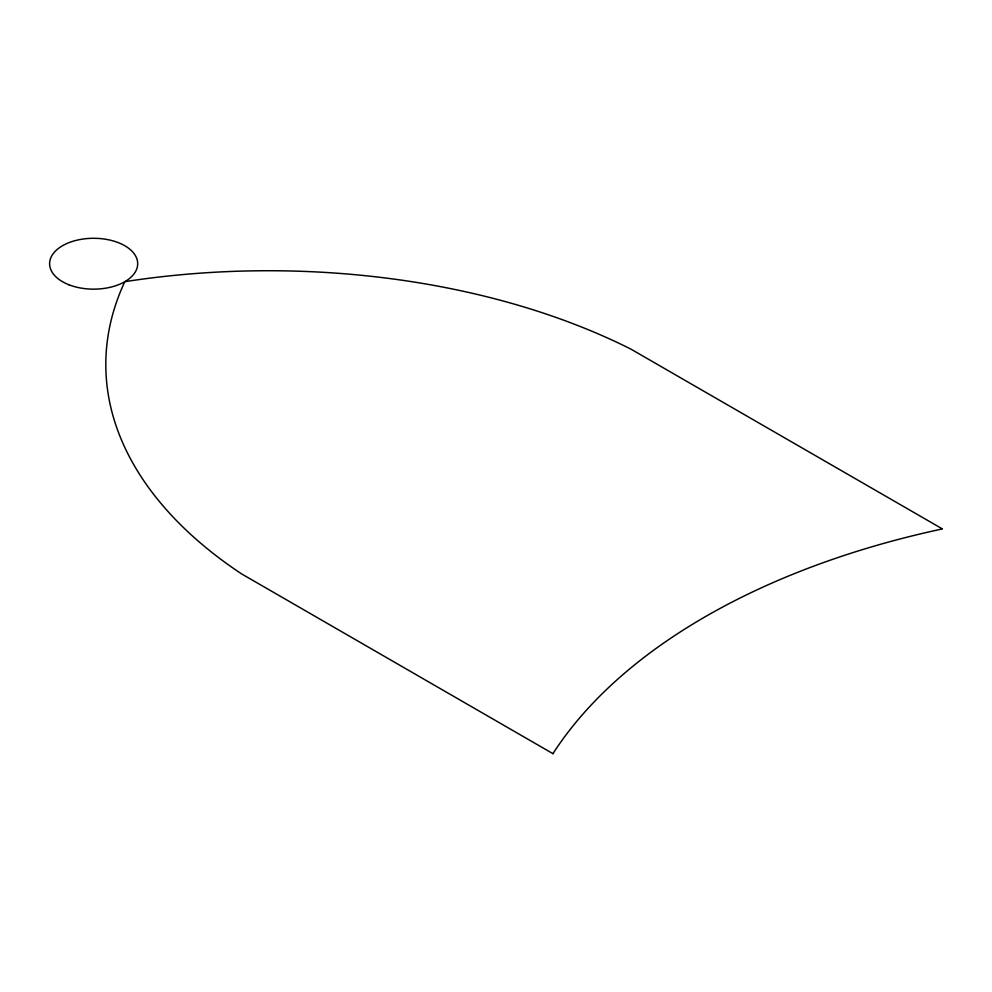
<?xml version="1.0" encoding="UTF-8"?>
<svg xmlns="http://www.w3.org/2000/svg" width="992" height="992" viewBox="0 0 992 992"><rect width="100%" height="100%" fill="white"/><g stroke="black" fill="none" stroke-linecap="round" stroke-linejoin="round"><path stroke-width="1.49" d="M553.04 753.722L241.589 573.897A552.048 318.717 0 0 1 124.794 281.691A552.048 318.717 0 0 1 630.912 349.122L942.4 528.922A660.697 381.449 0 0 0 552.928 753.697M68.956 284.778A44.045 25.432 0 0 0 137.578 265.534A44.045 25.432 0 0 0 74.4 240.845A44.045 25.432 0 0 0 68.956 284.778"/></g></svg>
